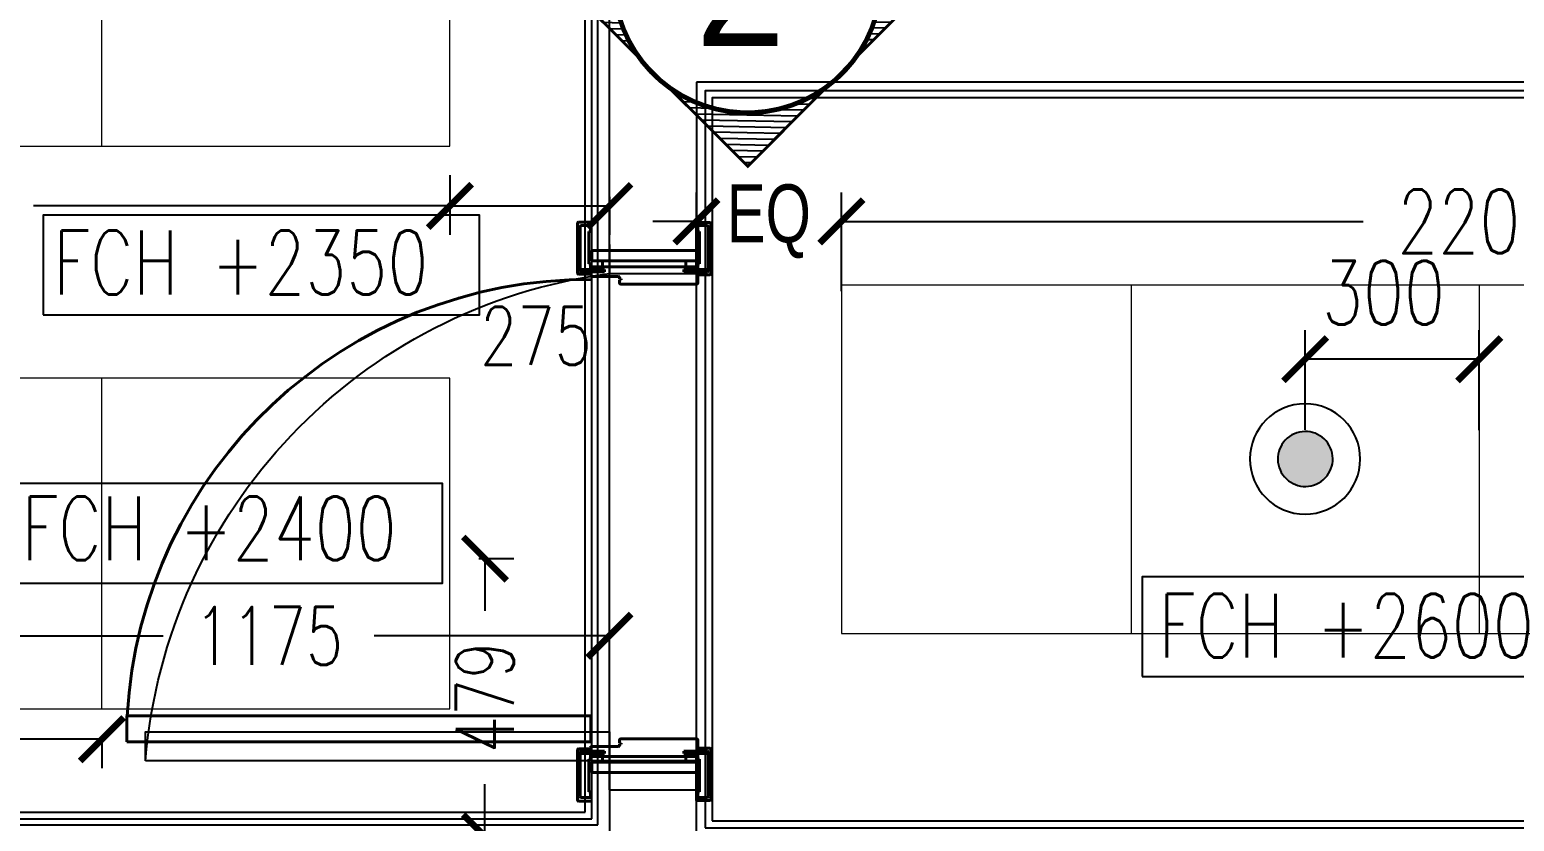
# Model space of a CAD drawing. Header units: millimetres. Extents: x 186805 to 449048, y 2167 to 51540.
# Drawn here: x 296794 to 299354, y 11408 to 12773 of the extents above; entities that cross this region are included whole.
import ezdxf
from ezdxf.enums import TextEntityAlignment as Align

# ---------------------------------------------------------------- set-up
doc = ezdxf.new("R2010")
doc.units = ezdxf.units.MM
doc.linetypes.add('HIDDEN2', pattern=[0.1875, 0.125, -0.0625])
doc.layers.get('0').update_dxf_attribs({"linetype": 'CONTINUOUS'})
doc.layers.get('Defpoints').update_dxf_attribs({"linetype": 'CONTINUOUS'})
for name, color, linetype, lineweight in [('0-60x120-C', 3, 'CONTINUOUS', 13), ('0-60x60-C', 3, 'CONTINUOUS', 13), ('1', 130, 'CONTINUOUS', 40), ('ACCESS PANEL', 170, 'CONTINUOUS', 30), ('wall', 4, 'CONTINUOUS', 25)]:
    doc.layers.add(name, color=color, linetype=linetype, lineweight=lineweight)
for name, color, linetype in [('A-ABOVE DOOR', 1, 'HIDDEN2'), ('a-door', 4, 'CONTINUOUS'), ('a-wall', 140, 'CONTINUOUS'), ('BC-TILES', 2, 'CONTINUOUS'), ('dimension', 7, 'CONTINUOUS'), ('MEP', 16, 'CONTINUOUS'), ('SHADOW LINE', 151, 'CONTINUOUS'), ('SITE SURVEY ROOM$0$SITE SURVEY ROOM$0$DECORATIVE DETAILS-1$0$WALL FIXTURE DETAILS$0$ECO-WORLD DETAILS$0$FINAL ECO-1#$0$REV ECO$0$FINAL DRGS1$0$REFER', 7, 'CONTINUOUS'), ('TEXT', 3, 'CONTINUOUS')]:
    doc.layers.add(name, color=color, linetype=linetype)
doc.styles.add('BW.B$0$SAS', font='sanss___.ttf')
doc.styles.add('ROMANS_075', font='romans.shx', dxfattribs={"width": 0.75})
doc.dimstyles.new('ARCH_1-50B$0', dxfattribs={"dimscale": 1000, "dimtxt": 0.11, "dimasz": 0.075, "dimexe": 0.05, "dimexo": 0.05, "dimgap": 0.055, "dimtad": 0, "dimdec": 0, "dimrnd": 1, "dimzin": 12, "dimdsep": 46, "dimtxsty": 'ROMANS_075', "dimblk1": 'ARCHTICK', "dimblk2": 'ARCHTICK', "dimsah": 1, "dimcen": 0.07, "dimclrd": 9, "dimclre": 9, "dimadec": 0, "dimazin": 0, "dimtfac": 1, "dimtdec": 0, "dimtofl": 0, "dimtmove": 0, "dimatfit": 3, "dimldrblk": 'ARCHTICK', "dimfxl": 0.05, "dimtolj": 1, "dimtzin": 12, "dimarcsym": 0})

# ---------------------------------------------------------------- blocks, each defined once
blk = doc.blocks.new('A$C7C4A1575')
at = {"layer": 'A-ABOVE DOOR', "color": 8}
for p, q in [((67295.1, 40070), (67295.1, 39140)), ((67445.1, 40070), (67445.1, 39140))]:
    blk.add_line(p, q, dxfattribs=at)
at = {"layer": 'a-door', "color": 8}
for points in [[(66495.1, 40020), (66495.1, 39970), (67295.1, 39970), (67295.1, 40070)], [(67445.1, 40070), (67445.1, 40020), (66495.1, 40020)], [(67295.1, 39130), (67295.1, 39180), (67445.1, 39180), (67445.1, 39130)]]:
    blk.add_lwpolyline(points, dxfattribs=at)
blk.add_arc((67414.9, 40095.1), 922.9, 184.6666, 262.539, dxfattribs=at)
at = {"layer": 'a-wall', "color": 8}
for p, q in [((67295.1, 40070), (67295.1, 40150)), ((67445.1, 40150), (67445.1, 40070)), ((67295.1, 40070), (67445.1, 40070)), ((67445.1, 39140), (67295.1, 39140)), ((67295.1, 39140), (67295.1, 37500)), ((67295.1, 39140), (67295.1, 37500)), ((67445.1, 38850), (67445.1, 39140)), ((70145.1, 38850), (67445.1, 38850))]:
    blk.add_line(p, q, dxfattribs=at)
blk = doc.blocks.new('A$C32DD6ECA')
at = {"layer": '0-60x60-C', "color": 16, "xscale": 0.04183124983683228, "yscale": 0.04183124983683228, "zscale": 0.04183124983683228, "rotation": 180}
blk.add_blockref('A$C7C4A1575', (4397.08, 2202.64), dxfattribs=at)
blk = doc.blocks.new('_ArchTick')
at = {"color": 0, "linetype": 'ByBlock', "const_width": 0.15}
blk.add_lwpolyline([(-0.5, -0.5), (0.5, 0.5)], dxfattribs=at)
blk = doc.blocks.new('*D251')
at = {"layer": 'Defpoints', "color": 0, "transparency": 16777216}
for p in [(-577302.2, -210691.5), (-577302.2, -210863.5), (-577002, -210864.1)]:
    blk.add_point(p, dxfattribs=at)
at = {"layer": 'MEP', "color": 9, "lineweight": -2, "transparency": 16777216}
for p, q in [((-577302.2, -210813.5), (-577302.2, -210641.5)), ((-577002, -210814.1), (-577002, -210641.5)), ((-577002, -210691.5), (-577302.2, -210691.5))]:
    blk.add_line(p, q, dxfattribs=at)
at = {"layer": 'MEP', "color": 9, "lineweight": -2, "transparency": 16777216, "xscale": 75, "yscale": 75, "zscale": 75, "rotation": 180}
blk.add_blockref('_ArchTick', (-577302.2, -210691.5), dxfattribs=at)
at = {"layer": 'MEP', "color": 9, "lineweight": -2, "transparency": 16777216, "xscale": 75, "yscale": 75, "zscale": 75}
blk.add_blockref('_ArchTick', (-577002, -210691.5), dxfattribs=at)
at = {"layer": 'MEP', "color": 0, "transparency": 16777216, "insert": (-577167, -210576.7), "char_height": 110, "attachment_point": 5, "style": 'ROMANS_075'}
blk.add_mtext('\\A1;300', dxfattribs=at)
blk = doc.blocks.new('*D33')
at = {"layer": 'Defpoints', "color": 0, "transparency": 16777216}
for p in [(-578351.9, -210453.9), (-578351.9, -210504.1), (-578101.9, -210624.1)]:
    blk.add_point(p, dxfattribs=at)
at = {"layer": 'dimension', "color": 9, "lineweight": -2, "transparency": 16777216}
for p, q in [((-578351.9, -210454.1), (-578351.9, -210403.9)), ((-578101.9, -210574.1), (-578101.9, -210403.9)), ((-578351.9, -210453.9), (-578426.9, -210453.9)), ((-578101.9, -210453.9), (-578026.9, -210453.9))]:
    blk.add_line(p, q, dxfattribs=at)
at = {"layer": 'dimension', "color": 9, "lineweight": -2, "transparency": 16777216, "xscale": 75, "yscale": 75, "zscale": 75}
blk.add_blockref('_ArchTick', (-578351.9, -210453.9), dxfattribs=at)
at = {"layer": 'dimension', "color": 9, "lineweight": -2, "transparency": 16777216, "xscale": 75, "yscale": 75, "zscale": 75, "rotation": 180}
blk.add_blockref('_ArchTick', (-578101.9, -210453.9), dxfattribs=at)
at = {"layer": 'dimension', "color": 0, "transparency": 16777216, "insert": (-578226.9, -210453.9), "char_height": 100, "attachment_point": 5, "style": 'ROMANS_075'}
blk.add_mtext('\\A1;{\\Farchd.shx;EQ}', dxfattribs=at)
blk = doc.blocks.new('*D38')
at = {"layer": 'Defpoints', "color": 0, "transparency": 16777216}
for p in [(-580576.9, -210324.1), (-578776.9, -210324.1), (-578776.9, -210427.3)]:
    blk.add_point(p, dxfattribs=at)
at = {"layer": 'dimension', "color": 9, "lineweight": -2, "transparency": 16777216}
for p, q in [((-580576.9, -210374.1), (-580576.9, -210477.3)), ((-578776.9, -210374.1), (-578776.9, -210477.3)), ((-580576.9, -210427.3), (-579858.7, -210427.3)), ((-578776.9, -210427.3), (-579495.1, -210427.3))]:
    blk.add_line(p, q, dxfattribs=at)
at = {"layer": 'dimension', "color": 9, "lineweight": -2, "transparency": 16777216, "xscale": 75, "yscale": 75, "zscale": 75, "rotation": 180}
blk.add_blockref('_ArchTick', (-580576.9, -210427.3), dxfattribs=at)
at = {"layer": 'dimension', "color": 9, "lineweight": -2, "transparency": 16777216, "xscale": 75, "yscale": 75, "zscale": 75}
blk.add_blockref('_ArchTick', (-578776.9, -210427.3), dxfattribs=at)
at = {"layer": 'dimension', "color": 0, "transparency": 16777216, "insert": (-579676.9, -210427.3), "char_height": 100, "attachment_point": 5, "style": 'ROMANS_075'}
blk.add_mtext('\\A1;1800', dxfattribs=at)
blk = doc.blocks.new('*D39')
at = {"layer": 'Defpoints', "color": 0, "transparency": 16777216}
for p in [(-578776.9, -210324.1), (-578501.9, -210361.4), (-578501.9, -210427.3)]:
    blk.add_point(p, dxfattribs=at)
at = {"layer": 'dimension', "color": 9, "lineweight": -2, "transparency": 16777216}
for p, q in [((-578776.9, -210374.1), (-578776.9, -210477.3)), ((-578501.9, -210411.4), (-578501.9, -210477.3)), ((-578776.9, -210427.3), (-578501.9, -210427.3))]:
    blk.add_line(p, q, dxfattribs=at)
at = {"layer": 'dimension', "color": 9, "lineweight": -2, "transparency": 16777216, "xscale": 75, "yscale": 75, "zscale": 75, "rotation": 180}
blk.add_blockref('_ArchTick', (-578776.9, -210427.3), dxfattribs=at)
at = {"layer": 'dimension', "color": 9, "lineweight": -2, "transparency": 16777216, "xscale": 75, "yscale": 75, "zscale": 75}
blk.add_blockref('_ArchTick', (-578501.9, -210427.3), dxfattribs=at)
at = {"layer": 'dimension', "color": 0, "transparency": 16777216, "insert": (-578628.5, -210651.3), "char_height": 100, "attachment_point": 5, "style": 'ROMANS_075'}
blk.add_mtext('\\A1;275', dxfattribs=at)
blk = doc.blocks.new('*D60')
at = {"layer": 'Defpoints', "color": 0, "transparency": 16777216}
for p in [(-579976.9, -211294.1), (-579376.9, -211294.1), (-579376.9, -211346.7)]:
    blk.add_point(p, dxfattribs=at)
at = {"layer": 'dimension', "color": 9, "lineweight": -2, "transparency": 16777216}
for p, q in [((-579976.9, -211344.1), (-579976.9, -211396.7)), ((-579976.9, -211346.7), (-579826.5, -211346.7)), ((-579376.9, -211346.7), (-579527.2, -211346.7)), ((-579376.9, -211344.1), (-579376.9, -211396.7))]:
    blk.add_line(p, q, dxfattribs=at)
at = {"layer": 'dimension', "color": 9, "lineweight": -2, "transparency": 16777216, "xscale": 75, "yscale": 75, "zscale": 75, "rotation": 180}
blk.add_blockref('_ArchTick', (-579976.9, -211346.7), dxfattribs=at)
at = {"layer": 'dimension', "color": 9, "lineweight": -2, "transparency": 16777216, "xscale": 75, "yscale": 75, "zscale": 75}
blk.add_blockref('_ArchTick', (-579376.9, -211346.7), dxfattribs=at)
at = {"layer": 'dimension', "color": 0, "transparency": 16777216, "insert": (-579676.9, -211346.7), "char_height": 100, "attachment_point": 5, "style": 'ROMANS_075'}
blk.add_mtext('\\A1;600', dxfattribs=at)
blk = doc.blocks.new('*D150')
at = {"layer": 'Defpoints', "color": 0, "transparency": 16777216}
for p in [(-579676.9, -211009.1), (-578501.9, -211168.4), (-578501.9, -211438.1)]:
    blk.add_point(p, dxfattribs=at)
at = {"layer": 'dimension', "color": 9, "lineweight": -2, "transparency": 16777216}
for p, q in [((-579676.9, -211059.1), (-579676.9, -211218.4)), ((-578501.9, -211388.1), (-578501.9, -211118.4)), ((-579676.9, -211168.4), (-579271.2, -211168.4)), ((-578501.9, -211168.4), (-578907.6, -211168.4))]:
    blk.add_line(p, q, dxfattribs=at)
at = {"layer": 'dimension', "color": 9, "lineweight": -2, "transparency": 16777216, "xscale": 75, "yscale": 75, "zscale": 75, "rotation": 180}
blk.add_blockref('_ArchTick', (-579676.9, -211168.4), dxfattribs=at)
at = {"layer": 'dimension', "color": 9, "lineweight": -2, "transparency": 16777216, "xscale": 75, "yscale": 75, "zscale": 75}
blk.add_blockref('_ArchTick', (-578501.9, -211168.4), dxfattribs=at)
at = {"layer": 'dimension', "color": 0, "transparency": 16777216, "insert": (-579089.4, -211168.4), "char_height": 100, "attachment_point": 5, "style": 'ROMANS_075'}
blk.add_mtext('\\A1;1175', dxfattribs=at)
blk = doc.blocks.new('*D220')
at = {"layer": 'Defpoints', "color": 0, "transparency": 16777216}
for p in [(-578776.9, -211035.2), (-578792.4, -211514.1), (-578716.5, -211514.1)]:
    blk.add_point(p, dxfattribs=at)
at = {"layer": 'dimension', "color": 9, "lineweight": -2, "transparency": 16777216}
for p, q in [((-578726.9, -211035.2), (-578666.5, -211035.2)), ((-578716.5, -211035.2), (-578716.5, -211125)), ((-578716.5, -211514.1), (-578716.5, -211424.3)), ((-578742.4, -211514.1), (-578666.5, -211514.1))]:
    blk.add_line(p, q, dxfattribs=at)
at = {"layer": 'dimension', "color": 9, "lineweight": -2, "transparency": 16777216, "xscale": 75, "yscale": 75, "zscale": 75}
for p, rotation in [((-578716.5, -211035.2), 90), ((-578716.5, -211514.1), 270)]:
    blk.add_blockref('_ArchTick', p, dxfattribs=dict(at, rotation=rotation))
at = {"layer": 'dimension', "color": 0, "transparency": 16777216, "insert": (-578716.5, -211274.6), "char_height": 100, "attachment_point": 5, "rotation": 90, "style": 'ROMANS_075'}
blk.add_mtext('\\A1;479', dxfattribs=at)
blk = doc.blocks.new('*D231')
at = {"layer": 'ACCESS PANEL', "color": 9, "lineweight": -2, "transparency": 16777216}
for p, q in [((-578101.9, -210514.1), (-578101.9, -210403.9)), ((-575901.9, -210514.1), (-575901.9, -210403.9)), ((-578101.9, -210453.9), (-577202.2, -210453.9)), ((-575901.9, -210453.9), (-576801.5, -210453.9))]:
    blk.add_line(p, q, dxfattribs=at)
at = {"layer": 'Defpoints', "color": 0, "transparency": 16777216}
for p in [(-575901.9, -210453.9), (-578101.9, -210564.1), (-575901.9, -210564.1)]:
    blk.add_point(p, dxfattribs=at)
at = {"layer": 'ACCESS PANEL', "color": 9, "lineweight": -2, "transparency": 16777216, "xscale": 75, "yscale": 75, "zscale": 75, "rotation": 180}
blk.add_blockref('_ArchTick', (-578101.9, -210453.9), dxfattribs=at)
at = {"layer": 'ACCESS PANEL', "color": 9, "lineweight": -2, "transparency": 16777216, "xscale": 75, "yscale": 75, "zscale": 75}
blk.add_blockref('_ArchTick', (-575901.9, -210453.9), dxfattribs=at)
at = {"layer": 'ACCESS PANEL', "color": 0, "transparency": 16777216, "insert": (-577001.9, -210453.9), "char_height": 110, "attachment_point": 5, "style": 'ROMANS_075'}
blk.add_mtext('\\A1;2200', dxfattribs=at)
blk = doc.blocks.new('A$C35C014DB')
at = {"layer": 'MEP'}
h = blk.add_hatch(color=256, dxfattribs=at)
edge = h.paths.add_edge_path()
edge.add_ellipse((4418.6, 9148.5), major_axis=(-38.8, -27.2), ratio=1, start_angle=0, end_angle=360, ccw=False)
at = {"layer": 'SITE SURVEY ROOM$0$SITE SURVEY ROOM$0$DECORATIVE DETAILS-1$0$WALL FIXTURE DETAILS$0$ECO-WORLD DETAILS$0$FINAL ECO-1#$0$REV ECO$0$FINAL DRGS1$0$REFER'}
h = blk.add_hatch(dxfattribs=at)
h.set_pattern_fill('ANSI31', color=8, scale=82.345676, angle=136.1291, style=0)
h.set_pattern_definition([(358.87088, (7664.575, 10813.092), (-0.202834, -10.29121), [])])
h.paths.add_polyline_path([(3595.5, 9791.8, -0.333605), (3318.7, 9791.2), (3457.4, 9653.1)])
h.paths.add_polyline_path([(3226.1, 9975.4), (3133.9, 9975.2), (3272.6, 9837, -0.162403)])
h.paths.add_polyline_path([(3779.5, 9976.6), (3687.3, 9976.4, -0.162403), (3641.4, 9837.8)])
h.paths.add_polyline_path([(3075.5, 9863.3), (3075.2, 10011.4), (3148.7, 10011.6), (3149, 9863.4)], flags=9)
at = {"color": 9}
blk.add_lwpolyline([(3383.6, 8512.9), (6053.6, 8512.9), (6053.6, 9782.9), (3383.6, 9782.9)], close=True, dxfattribs=at)
at = {"layer": '0-60x120-C', "color": 1}
for p, q in [((4118.6, 9447.9), (4118.6, 8847.9)), ((4718.6, 9447.9), (4718.6, 8847.9))]:
    blk.add_line(p, q, dxfattribs=at)
at = {"layer": '0-60x120-C', "color": 2}
blk.add_lwpolyline([(3618.6, 8847.9), (5818.6, 8847.9), (5818.6, 9447.9), (3618.6, 9447.9)], close=True, dxfattribs=at)
at = {"layer": '0-60x60-C', "color": 1}
for p, q in [((2343.6, 9687.9), (2343.6, 10887.9)), ((2343.6, 8717.9), (2343.6, 9287.9))]:
    blk.add_line(p, q, dxfattribs=at)
blk.add_lwpolyline([(1143.6, 10887.9), (1143.6, 9687.9), (2943.6, 9687.9), (2943.6, 9687.9), (2943.6, 10887.9), (2943.6, 10887.9)], close=True, dxfattribs=at)
blk.add_lwpolyline([(1143.6, 9287.9), (1143.6, 8717.9), (2943.6, 8717.9), (2943.6, 9287.9), (1143.6, 9287.9)], dxfattribs=at)
at = {"layer": '1', "color": 8}
for p, q in [((3163.6, 9468.9), (3163.6, 9554.9)), ((3165.6, 9556.9), (3188.6, 9556.9)), ((3170.1, 9550.9), (3186.1, 9550.9)), ((3186.1, 9550.9), (3186.1, 9540.9)), ((3368.6, 9555.9), (3368.6, 9479.9)), ((3391.6, 9555.9), (3368.6, 9555.9)), ((3387.1, 9550.9), (3371.1, 9550.9)), ((3371.1, 9550.9), (3371.1, 9540.9)), ((3393.6, 9553.9), (3393.6, 9467.9)), ((3168.1, 9474.9), (3168.1, 9548.9)), ((3186.1, 9540.9), (3183.1, 9540.9)), ((3183.1, 9540.9), (3183.1, 9484.9)), ((3371.1, 9540.9), (3374.1, 9540.9)), ((3374.1, 9540.9), (3374.1, 9484.9)), ((3389.1, 9474.9), (3389.1, 9548.9)), ((3188.6, 9489.9), (3188.6, 9507.9)), ((3188.6, 9507.9), (3368.6, 9507.9)), ((3368.6, 9507.9), (3368.6, 9489.9)), ((3186.1, 9474.9), (3168.1, 9474.9)), ((3168.1, 9472.9), (3168.1, 9474.9)), ((3168.1, 9474.9), (3208.1, 9474.9)), ((3183.1, 9484.9), (3186.1, 9484.9)), ((3186.1, 9484.9), (3186.1, 9474.9)), ((3221.1, 9479.9), (3186.1, 9479.9)), ((3186.1, 9479.9), (3186.1, 9474.9)), ((3186.1, 9474.9), (3210.1, 9474.9)), ((3368.6, 9489.9), (3188.6, 9489.9)), ((3206.6, 9489.9), (3206.6, 9479.9)), ((3206.6, 9479.9), (3350.6, 9479.9)), ((3208.1, 9474.9), (3208.1, 9470.9)), ((3210.1, 9474.9), (3210.1, 9470.9)), ((3261.1, 9479.9), (3226.1, 9479.9)), ((3261.1, 9479.9), (3266.1, 9479.9)), ((3331.1, 9479.9), (3266.1, 9479.9)), ((3371.1, 9479.9), (3336.1, 9479.9)), ((3347.1, 9470.9), (3347.1, 9474.9)), ((3347.1, 9474.9), (3371.1, 9474.9)), ((3349.1, 9474.9), (3349.1, 9470.9)), ((3389.1, 9474.9), (3349.1, 9474.9)), ((3350.6, 9489.9), (3350.6, 9479.9)), ((3374.1, 9484.9), (3371.1, 9484.9)), ((3371.1, 9484.9), (3371.1, 9474.9)), ((3371.1, 9474.9), (3371.1, 9479.9)), ((3371.1, 9474.9), (3389.1, 9474.9)), ((3389.1, 9472.9), (3389.1, 9474.9)), ((3186.1, 9466.9), (3165.6, 9466.9)), ((3208.1, 9470.9), (3170.1, 9470.9)), ((3210.1, 9470.9), (3186.1, 9470.9)), ((3186.1, 9470.9), (3186.1, 9464.9)), ((3188.1, 9462.9), (3234.1, 9462.9)), ((3236.1, 9460.9), (3236.1, 9459.2)), ((3236.1, 9459.2), (3237.1, 9459.2)), ((3236.1, 9457.1), (3238.1, 9457.1)), ((3236.1, 9457.1), (3236.1, 9451.9)), ((3237.1, 9459.2), (3239.1, 9459.2)), ((3238.1, 9457.1), (3239.1, 9457.1)), ((3238.1, 9449.9), (3369.1, 9449.9)), ((3239.1, 9457.1), (3239.1, 9459.2)), ((3371.1, 9470.9), (3347.1, 9470.9)), ((3349.1, 9470.9), (3387.1, 9470.9)), ((3371.1, 9451.9), (3371.1, 9470.9)), ((3371.1, 9465.9), (3391.6, 9465.9)), ((2386.7, 8660.7), (2386.7, 8705.7)), ((2386.7, 8705.7), (3186.7, 8705.7)), ((3186.7, 8705.7), (3186.7, 8660.7)), ((3186.7, 8660.7), (2386.7, 8660.7)), ((3236.1, 8658.8), (3236.1, 8663.9)), ((3236.1, 8658.8), (3238.1, 8658.8)), ((3236.1, 8654.9), (3236.1, 8656.7)), ((3236.1, 8656.7), (3237.1, 8656.7)), ((3237.1, 8656.7), (3239.1, 8656.7)), ((3238.1, 8665.9), (3369.1, 8665.9)), ((3238.1, 8658.8), (3239.1, 8658.8)), ((3239.1, 8658.8), (3239.1, 8656.7)), ((3371.1, 8663.9), (3371.1, 8644.9)), ((3163.6, 8646.9), (3163.6, 8560.9)), ((3186.1, 8648.9), (3165.6, 8648.9)), ((3168.1, 8642.9), (3168.1, 8640.9)), ((3186.1, 8640.9), (3168.1, 8640.9)), ((3168.1, 8640.9), (3168.1, 8566.9)), ((3168.1, 8640.9), (3208.1, 8640.9)), ((3208.1, 8644.9), (3170.1, 8644.9)), ((3183.1, 8574.9), (3183.1, 8630.9)), ((3183.1, 8630.9), (3186.1, 8630.9)), ((3186.1, 8644.9), (3186.1, 8650.9)), ((3210.1, 8644.9), (3186.1, 8644.9)), ((3186.1, 8635.9), (3186.1, 8640.9)), ((3186.1, 8640.9), (3210.1, 8640.9)), ((3186.1, 8630.9), (3186.1, 8640.9)), ((3221.1, 8635.9), (3186.1, 8635.9)), ((3188.1, 8652.9), (3234.1, 8652.9)), ((3206.6, 8625.9), (3206.6, 8635.9)), ((3206.6, 8635.9), (3350.6, 8635.9)), ((3208.1, 8640.9), (3208.1, 8644.9)), ((3210.1, 8640.9), (3210.1, 8644.9)), ((3261.1, 8635.9), (3226.1, 8635.9)), ((3261.1, 8635.9), (3266.1, 8635.9)), ((3331.1, 8635.9), (3266.1, 8635.9)), ((3371.1, 8635.9), (3336.1, 8635.9)), ((3371.1, 8644.9), (3347.1, 8644.9)), ((3347.1, 8644.9), (3347.1, 8640.9)), ((3347.1, 8640.9), (3371.1, 8640.9)), ((3349.1, 8640.9), (3349.1, 8644.9)), ((3349.1, 8644.9), (3387.1, 8644.9)), ((3389.1, 8640.9), (3349.1, 8640.9)), ((3350.6, 8625.9), (3350.6, 8635.9)), ((3368.6, 8559.9), (3368.6, 8635.9)), ((3371.1, 8649.9), (3391.6, 8649.9)), ((3371.1, 8630.9), (3371.1, 8640.9)), ((3371.1, 8640.9), (3389.1, 8640.9)), ((3371.1, 8640.9), (3371.1, 8635.9)), ((3374.1, 8630.9), (3371.1, 8630.9)), ((3374.1, 8574.9), (3374.1, 8630.9)), ((3389.1, 8642.9), (3389.1, 8640.9)), ((3389.1, 8640.9), (3389.1, 8566.9)), ((3393.6, 8647.9), (3393.6, 8561.9)), ((3368.6, 8625.9), (3188.6, 8625.9)), ((3188.6, 8625.9), (3188.6, 8607.9)), ((3188.6, 8607.9), (3368.6, 8607.9)), ((3368.6, 8607.9), (3368.6, 8625.9)), ((3165.6, 8558.9), (3188.6, 8558.9)), ((3170.1, 8564.9), (3186.1, 8564.9)), ((3186.1, 8574.9), (3183.1, 8574.9)), ((3186.1, 8564.9), (3186.1, 8574.9)), ((3391.6, 8559.9), (3368.6, 8559.9)), ((3371.1, 8574.9), (3374.1, 8574.9)), ((3371.1, 8564.9), (3371.1, 8574.9)), ((3387.1, 8564.9), (3371.1, 8564.9))]:
    blk.add_line(p, q, dxfattribs=at)
for centre, radius, start, end in [((3165.6, 9554.9), 2, 90, 180), ((3170.1, 9548.9), 2, 90, 180), ((3387.1, 9548.9), 2, 0, 90), ((3391.6, 9553.9), 2, 0, 90), ((3170.1, 9472.9), 2, 180, 270), ((3387.1, 9472.9), 2, 270, 0), ((3182.6, 8661.1), 796.8, 89.5682, 176.7957), ((3165.6, 9468.9), 2, 180, 270), ((3188.1, 9464.9), 2, 180, 270), ((3234.1, 9460.9), 2, 0, 90), ((3238.1, 9451.9), 2, 180, 270), ((3369.1, 9451.9), 2, 270, 0), ((3391.6, 9467.9), 2, 270, 0), ((3234.1, 8654.9), 2, 270, 0), ((3238.1, 8663.9), 2, 90, 180), ((3369.1, 8663.9), 2, 0, 90), ((3165.6, 8646.9), 2, 90, 180), ((3170.1, 8642.9), 2, 90, 180), ((3188.1, 8650.9), 2, 90, 180), ((3387.1, 8642.9), 2, 0, 90), ((3391.6, 8647.9), 2, 0, 90), ((3165.6, 8560.9), 2, 180, 270), ((3170.1, 8566.9), 2, 180, 270), ((3387.1, 8566.9), 2, 270, 0), ((3391.6, 8561.9), 2, 270, 0)]:
    blk.add_arc(centre, radius, start, end, dxfattribs=at)
at = {"layer": 'A-ABOVE DOOR'}
for p, q in [((3218.6, 8577.9), (3218.6, 9507.9)), ((3368.6, 8577.9), (3368.6, 9507.9))]:
    blk.add_line(p, q, dxfattribs=at)
at = {"layer": 'BC-TILES', "color": 71}
blk.add_lwpolyline([(3198.6, 8517.9), (3198.6, 11127.9), (2548.6, 11127.9), (2548.6, 12027.9), (888.6, 12027.9), (888.6, 11267.9), (1288.6, 11267.9), (1288.6, 11127.9), (888.6, 11127.9), (888.6, 8517.9)], close=True, dxfattribs=at)
at = {"layer": 'BC-TILES'}
blk.add_lwpolyline([(3188.6, 8527.9), (3188.6, 11117.9), (2538.6, 11117.9), (2538.6, 12017.9), (898.6, 12017.9), (898.6, 11277.9), (1298.6, 11277.9), (1298.6, 11117.9), (898.6, 11117.9), (898.6, 8527.9)], close=True, dxfattribs=at)
at = {"layer": 'MEP', "extrusion": (0, 0, -1)}
for centre, major_axis, start_param, end_param in [((4418.2, 9148.5), (-54.5, 77.9), 3.752458, 10.035643), ((4418.6, 9148.5), (-38.8, -27.2), 5.323254218590446, 11.60643952577003)]:
    blk.add_ellipse(centre, major_axis=major_axis, ratio=1, start_param=start_param, end_param=end_param, dxfattribs=at)
at = {"layer": 'SHADOW LINE'}
for points in [[(3176.6, 8539.9), (3176.6, 11105.9), (2526.6, 11105.9), (2526.6, 12005.9), (910.6, 12005.9), (910.6, 11289.9), (1310.6, 11289.9), (1310.6, 11105.9), (910.6, 11105.9), (910.6, 8539.9)], [(3395.6, 8524.9), (6041.6, 8524.9), (6041.6, 9770.9), (3395.6, 9770.9)]]:
    blk.add_lwpolyline(points, close=True, dxfattribs=at)
at = {"layer": 'SITE SURVEY ROOM$0$SITE SURVEY ROOM$0$DECORATIVE DETAILS-1$0$WALL FIXTURE DETAILS$0$ECO-WORLD DETAILS$0$FINAL ECO-1#$0$REV ECO$0$FINAL DRGS1$0$REFER', "color": 8, "const_width": 8.23}
blk.add_lwpolyline([(3226.1, 9975.4, -1), (3687.3, 9976.4, -1), (3226.1, 9975.4)], format="xyb", dxfattribs=at)
at = {"layer": 'SITE SURVEY ROOM$0$SITE SURVEY ROOM$0$DECORATIVE DETAILS-1$0$WALL FIXTURE DETAILS$0$ECO-WORLD DETAILS$0$FINAL ECO-1#$0$REV ECO$0$FINAL DRGS1$0$REFER', "color": 1, "const_width": 4.94}
blk.add_lwpolyline([(3687.3, 9976.6), (3779.5, 9976.6), (3457.4, 9653.1), (3132.5, 9976.6), (3226.1, 9976.6)], dxfattribs=at)
at = {"layer": 'TEXT', "color": 4}
for points in [[(2242.4, 9397.1), (2994.9, 9397.1), (2994.9, 9568.9), (2242.4, 9568.9)], [(2178.4, 8934.7), (2930.8, 8934.7), (2930.8, 9106.5), (2178.4, 9106.5)], [(4137.4, 8773.8), (4889.8, 8773.8), (4889.8, 8945.6), (4137.4, 8945.6)]]:
    blk.add_lwpolyline(points, close=True, dxfattribs=at)
at = {"layer": 'wall'}
for p, q in [((3218.6, 9507.9), (3218.6, 11147.9)), ((6068.6, 9797.9), (3368.6, 9797.9)), ((3368.6, 9797.9), (3368.6, 9507.9)), ((3368.6, 9507.9), (3218.6, 9507.9)), ((3218.6, 8577.9), (3218.6, 8497.9)), ((3218.6, 8577.9), (3368.6, 8577.9)), ((3368.6, 8497.9), (3368.6, 8577.9))]:
    blk.add_line(p, q, dxfattribs=at)
at = {"layer": 'SITE SURVEY ROOM$0$SITE SURVEY ROOM$0$DECORATIVE DETAILS-1$0$WALL FIXTURE DETAILS$0$ECO-WORLD DETAILS$0$FINAL ECO-1#$0$REV ECO$0$FINAL DRGS1$0$REFER', "color": 3, "style": 'BW.B$0$SAS'}
blk.add_text('2', height=200, dxfattribs=at).set_placement((3367.1, 10060.5), align=Align.TOP_LEFT)
at = {"layer": 'TEXT', "color": 2, "linetype": 'Continuous', "char_height": 110, "attachment_point": 4, "style": 'ROMANS_075'}
for s, insert in [('FCH +2350', (2259.6, 9487.2)), ('FCH +2400', (2204.9, 9028.8)), ('FCH +2600', (4165.7, 8861.1))]:
    blk.add_mtext(s, dxfattribs=dict(at, insert=insert))
at = {"layer": 'ACCESS PANEL', "color": 2}
dim = blk.add_linear_dim(base=(5818.6, 9558.1), p1=(3618.6, 9447.9), p2=(5818.6, 9447.9), dimstyle='ARCH_1-50B$0', dxfattribs=at)
dim.commit()
dim.dimension.update_dxf_attribs({"geometry": '*D231', "text_midpoint": (4718.6, 9558.1), "insert": (581720.5, 220012)})
at = {"layer": 'dimension'}
for base, p1, p2, angle, picture, middle in [((2943.6, 9584.7), (1143.6, 9687.9), (2943.6, 9687.9), 180, '*D38', (2043.6, 9584.7)), ((3004, 8497.9), (2943.6, 8976.8), (2928.1, 8497.9), 270, '*D220', (3004, 8737.4))]:
    dim = blk.add_linear_dim(base=base, p1=p1, p2=p2, angle=angle, dimstyle='ARCH_1-50B$0', override={"dimtxt": 0.1, "dimtmove": 2}, dxfattribs=at)
    dim.commit()
    dim.dimension.update_dxf_attribs({"geometry": picture, "text_midpoint": middle, "insert": (581720.5, 220012)})
dim = blk.add_linear_dim(base=(3218.6, 9584.7), p1=(2943.6, 9687.9), p2=(3218.6, 9650.6), angle=180, dimstyle='ARCH_1-50B$0', override={"dimtxt": 0.1, "dimtmove": 2}, dxfattribs=at)
dim.commit()
dim.dimension.update_dxf_attribs({"geometry": '*D39', "text_midpoint": (3092, 9360.8), "dimtype": 128, "insert": (581720.5, 220012)})
dim = blk.add_linear_dim(base=(3368.6, 9558.1), p1=(3618.6, 9387.9), p2=(3368.6, 9507.9), text='{\\Farchd.shx;EQ}', dimstyle='ARCH_1-50B$0', override={"dimtxt": 0.1, "dimtmove": 2}, dxfattribs=at)
dim.commit()
dim.dimension.update_dxf_attribs({"geometry": '*D33', "text_midpoint": (3493.6, 9558.1), "insert": (581720.5, 220012)})
for base, p1, p2, picture, middle in [((3218.6, 8843.6), (2043.6, 9002.9), (3218.6, 8573.9), '*D150', (2631.1, 8843.6)), ((2343.6, 8665.3), (1743.6, 8717.9), (2343.6, 8717.9), '*D60', (2043.6, 8665.3))]:
    dim = blk.add_linear_dim(base=base, p1=p1, p2=p2, dimstyle='ARCH_1-50B$0', override={"dimtxt": 0.1, "dimtmove": 2}, dxfattribs=at)
    dim.commit()
    dim.dimension.update_dxf_attribs({"geometry": picture, "text_midpoint": middle, "insert": (581720.5, 220012)})
at = {"layer": 'MEP', "color": 2}
dim = blk.add_linear_dim(base=(4418.2, 9320.6), p1=(4718.5, 9147.9), p2=(4418.2, 9148.5), dimstyle='ARCH_1-50B$0', override={"dimtmove": 1}, dxfattribs=at)
dim.commit()
dim.dimension.update_dxf_attribs({"geometry": '*D251', "text_midpoint": (4553.5, 9435.3), "dimtype": 128, "insert": (581720.5, 220012)})

msp = doc.modelspace()

# ---------------------------------------------------------------- block references
at = {"linetype": 'ByBlock'}
msp.add_blockref('A$C35C014DB', (294575.3, 2884.3), dxfattribs=at)
at = {"layer": '0-60x60-C', "color": 16, "xscale": -23.90557308239969, "yscale": 23.90557308239969, "zscale": 23.90557308239969}
msp.add_blockref('A$C32DD6ECA', (335613.6, -1123), dxfattribs=at)

doc.saveas('drawing.dxf')
